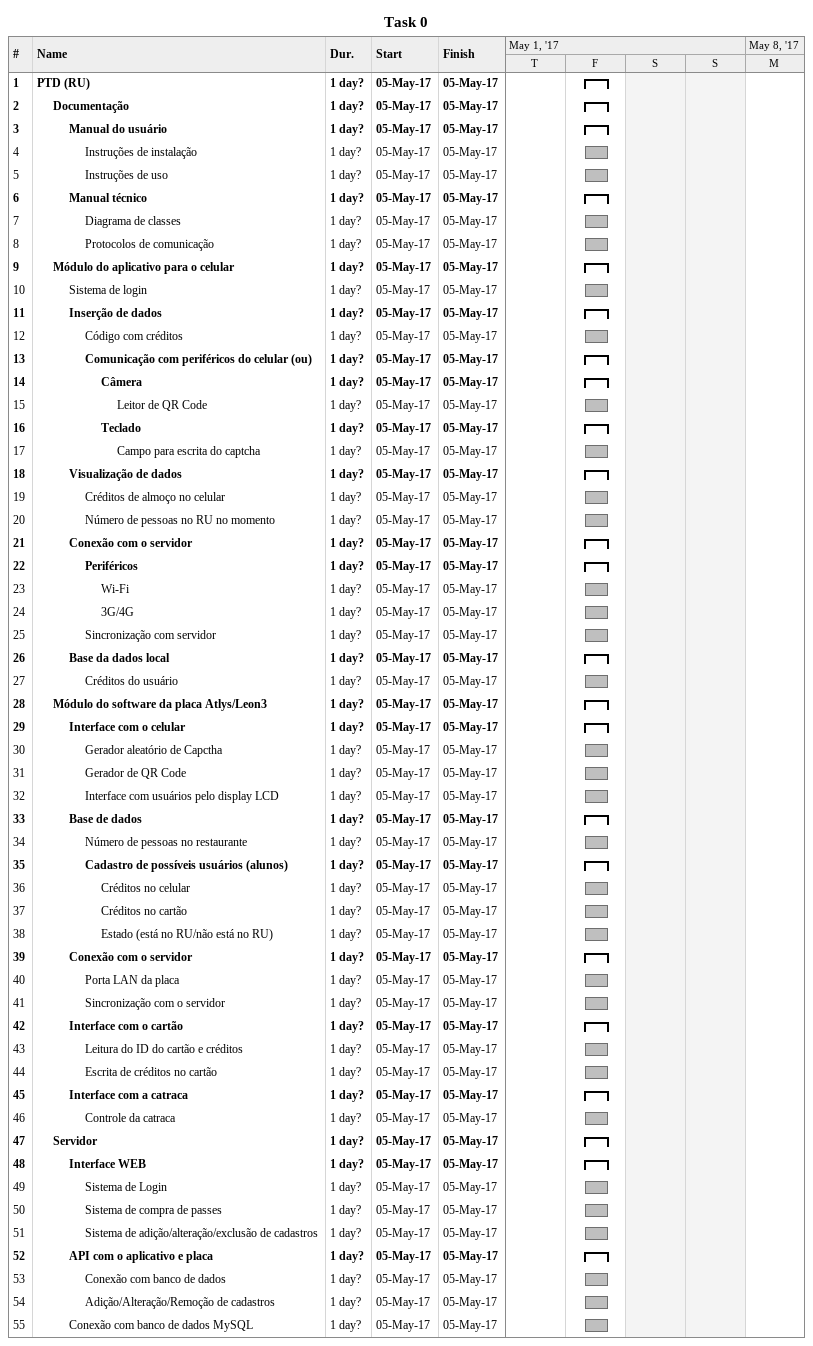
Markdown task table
Task 0

| ID | Level | Task | Duration | Start | Finish |
|---|---|---|---|---|---|
| 1 | 1 | **PTD (RU)** | 1d? | 2017-05-05 | 2017-05-05 |
| 2 | 2 | **Documentação** | 1d? | 2017-05-05 | 2017-05-05 |
| 3 | 3 | **Manual do usuário** | 1d? | 2017-05-05 | 2017-05-05 |
| 4 | 4 | Instruções de instalação | 1d? | 2017-05-05 | 2017-05-05 |
| 5 | 4 | Instruções de uso | 1d? | 2017-05-05 | 2017-05-05 |
| 6 | 3 | **Manual técnico** | 1d? | 2017-05-05 | 2017-05-05 |
| 7 | 4 | Diagrama de classes | 1d? | 2017-05-05 | 2017-05-05 |
| 8 | 4 | Protocolos de comunicação | 1d? | 2017-05-05 | 2017-05-05 |
| 9 | 2 | **Módulo do aplicativo para o celular** | 1d? | 2017-05-05 | 2017-05-05 |
| 10 | 3 | Sistema de login | 1d? | 2017-05-05 | 2017-05-05 |
| 11 | 3 | **Inserção de dados** | 1d? | 2017-05-05 | 2017-05-05 |
| 12 | 4 | Código com créditos | 1d? | 2017-05-05 | 2017-05-05 |
| 13 | 4 | **Comunicação com periféricos do celular (ou)** | 1d? | 2017-05-05 | 2017-05-05 |
| 14 | 5 | **Câmera** | 1d? | 2017-05-05 | 2017-05-05 |
| 15 | 6 | Leitor de QR Code | 1d? | 2017-05-05 | 2017-05-05 |
| 16 | 5 | **Teclado** | 1d? | 2017-05-05 | 2017-05-05 |
| 17 | 6 | Campo para escrita do captcha | 1d? | 2017-05-05 | 2017-05-05 |
| 18 | 3 | **Visualização de dados** | 1d? | 2017-05-05 | 2017-05-05 |
| 19 | 4 | Créditos de almoço no celular | 1d? | 2017-05-05 | 2017-05-05 |
| 20 | 4 | Número de pessoas no RU no momento | 1d? | 2017-05-05 | 2017-05-05 |
| 21 | 3 | **Conexão com o servidor** | 1d? | 2017-05-05 | 2017-05-05 |
| 22 | 4 | **Periféricos** | 1d? | 2017-05-05 | 2017-05-05 |
| 23 | 5 | Wi-Fi | 1d? | 2017-05-05 | 2017-05-05 |
| 24 | 5 | 3G/4G | 1d? | 2017-05-05 | 2017-05-05 |
| 25 | 4 | Sincronização com servidor | 1d? | 2017-05-05 | 2017-05-05 |
| 26 | 3 | **Base da dados local** | 1d? | 2017-05-05 | 2017-05-05 |
| 27 | 4 | Créditos do usuário | 1d? | 2017-05-05 | 2017-05-05 |
| 28 | 2 | **Módulo do software da placa Atlys/Leon3** | 1d? | 2017-05-05 | 2017-05-05 |
| 29 | 3 | **Interface com o celular** | 1d? | 2017-05-05 | 2017-05-05 |
| 30 | 4 | Gerador aleatório de Capctha | 1d? | 2017-05-05 | 2017-05-05 |
| 31 | 4 | Gerador de QR Code | 1d? | 2017-05-05 | 2017-05-05 |
| 32 | 4 | Interface com usuários pelo display LCD | 1d? | 2017-05-05 | 2017-05-05 |
| 33 | 3 | **Base de dados** | 1d? | 2017-05-05 | 2017-05-05 |
| 34 | 4 | Número de pessoas no restaurante | 1d? | 2017-05-05 | 2017-05-05 |
| 35 | 4 | **Cadastro de possíveis usuários (alunos)** | 1d? | 2017-05-05 | 2017-05-05 |
| 36 | 5 | Créditos no celular | 1d? | 2017-05-05 | 2017-05-05 |
| 37 | 5 | Créditos no cartão | 1d? | 2017-05-05 | 2017-05-05 |
| 38 | 5 | Estado (está no RU/não está no RU) | 1d? | 2017-05-05 | 2017-05-05 |
| 39 | 3 | **Conexão com o servidor** | 1d? | 2017-05-05 | 2017-05-05 |
| 40 | 4 | Porta LAN da placa | 1d? | 2017-05-05 | 2017-05-05 |
| 41 | 4 | Sincronização com o servidor | 1d? | 2017-05-05 | 2017-05-05 |
| 42 | 3 | **Interface com o cartão** | 1d? | 2017-05-05 | 2017-05-05 |
| 43 | 4 | Leitura do ID do cartão e créditos | 1d? | 2017-05-05 | 2017-05-05 |
| 44 | 4 | Escrita de créditos no cartão | 1d? | 2017-05-05 | 2017-05-05 |
| 45 | 3 | **Interface com a catraca** | 1d? | 2017-05-05 | 2017-05-05 |
| 46 | 4 | Controle da catraca | 1d? | 2017-05-05 | 2017-05-05 |
| 47 | 2 | **Servidor** | 1d? | 2017-05-05 | 2017-05-05 |
| 48 | 3 | **Interface WEB** | 1d? | 2017-05-05 | 2017-05-05 |
| 49 | 4 | Sistema de Login | 1d? | 2017-05-05 | 2017-05-05 |
| 50 | 4 | Sistema de compra de passes | 1d? | 2017-05-05 | 2017-05-05 |
| 51 | 4 | Sistema de adição/alteração/exclusão de cadastros | 1d? | 2017-05-05 | 2017-05-05 |
| 52 | 3 | **API com o aplicativo e placa** | 1d? | 2017-05-05 | 2017-05-05 |
| 53 | 4 | Conexão com banco de dados | 1d? | 2017-05-05 | 2017-05-05 |
| 54 | 4 | Adição/Alteração/Remoção de cadastros | 1d? | 2017-05-05 | 2017-05-05 |
| 55 | 3 | Conexão com banco de dados MySQL | 1d? | 2017-05-05 | 2017-05-05 |
